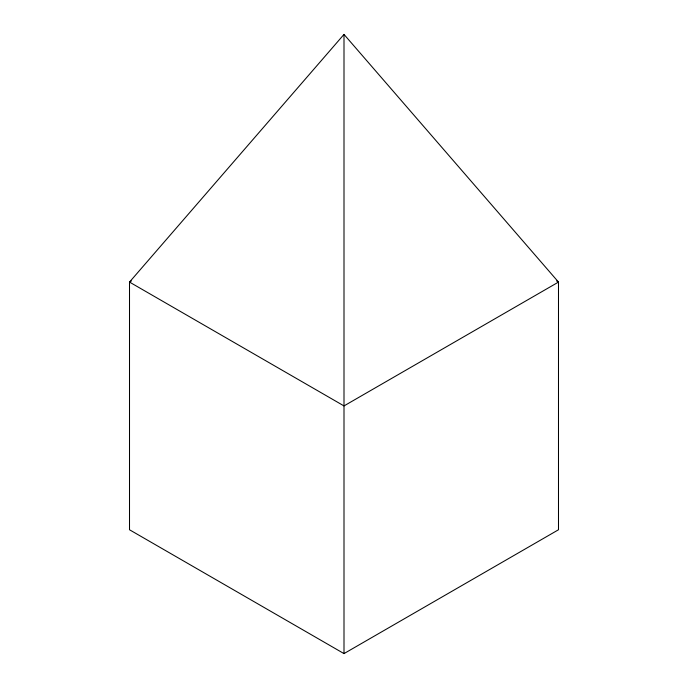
<?xml version="1.0" encoding="UTF-8"?>
<svg xmlns="http://www.w3.org/2000/svg" width="688" height="688" viewBox="0 0 688 688"><rect width="100%" height="100%" fill="white"/><g stroke="black" fill="none" stroke-linecap="round" stroke-linejoin="round"><path stroke-width="1.03" d="M344 34.4L129.507 282.08L129.507 529.76L344 653.6L558.493 529.76L558.493 282.08L344 34.4L344 653.6M131.356 281.005L129.507 282.08L344 405.92L558.493 282.08L556.644 281.005"/></g></svg>
